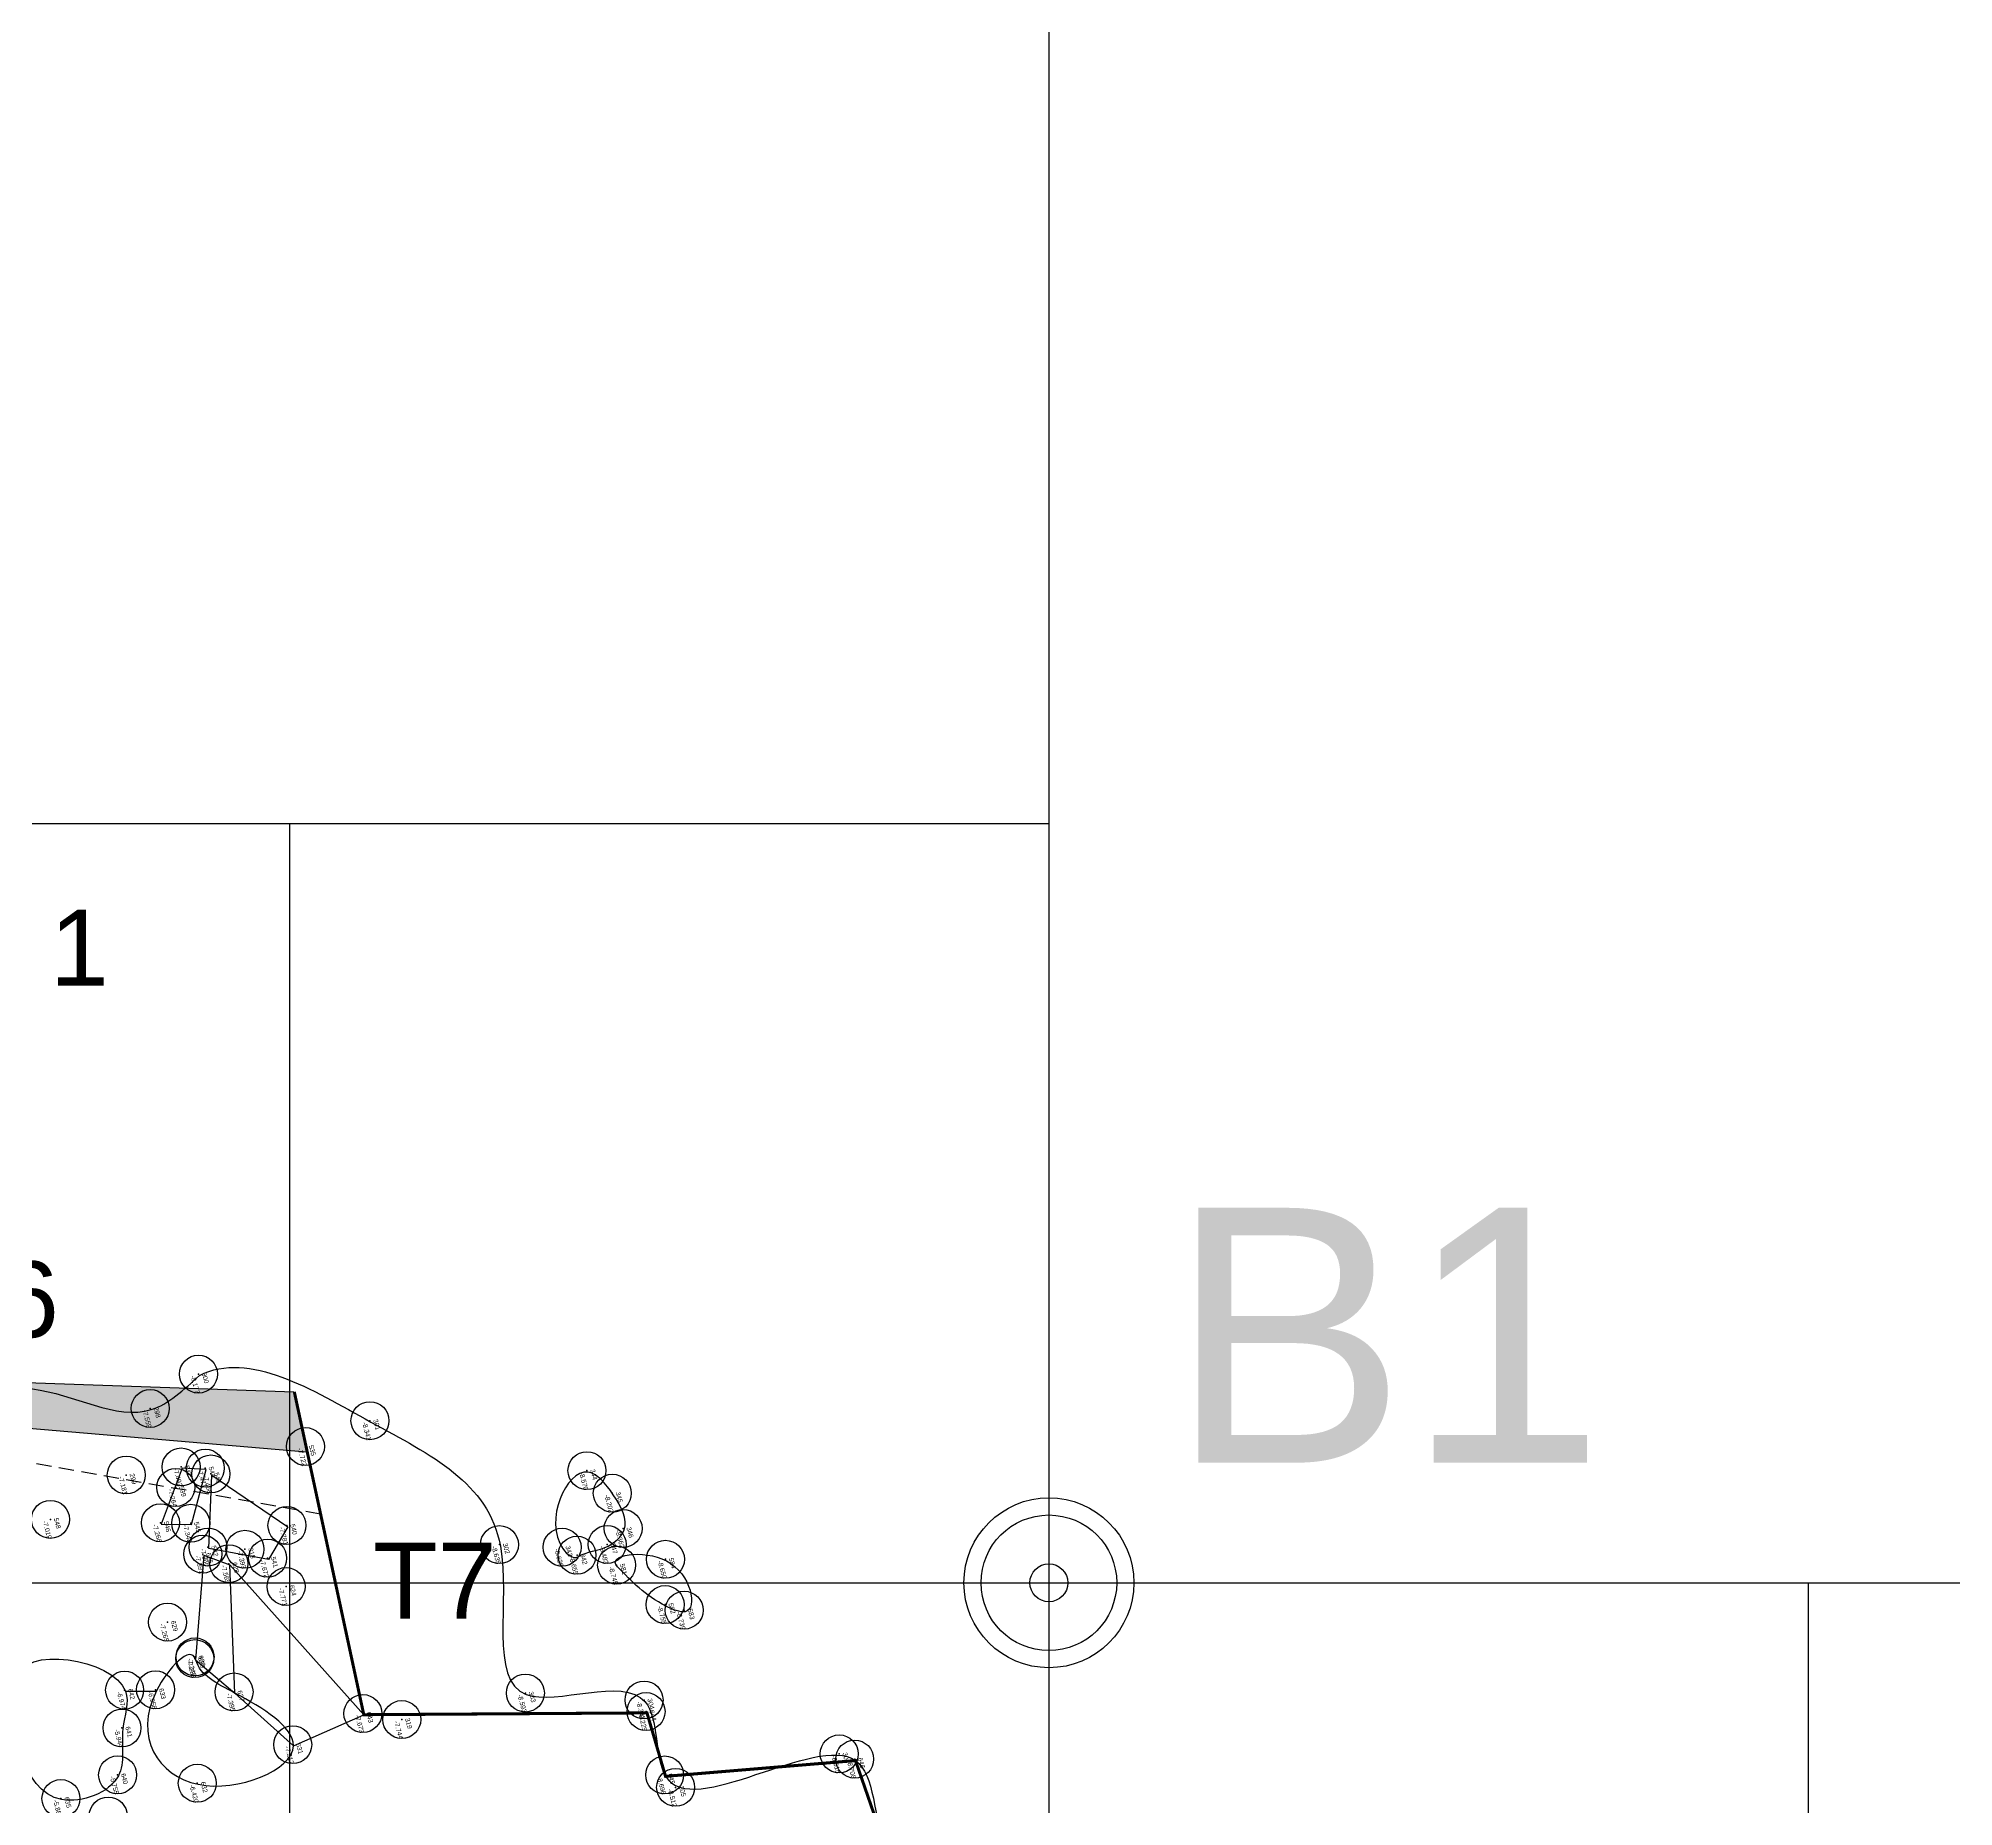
# Model space of a CAD drawing. Header units: millimetres. Extents: x 979 to 714242, y 976 to 4055134.
# Drawn here: x 714125.66 to 714150.89, y 4054859.89 to 4054883.18 of the extents above; entities that cross this region are included whole.
import ezdxf

# ---------------------------------------------------------------- set-up
doc = ezdxf.new("R2010")
doc.units = ezdxf.units.MM
doc.header["$LTSCALE"] = 0.5
doc.header["$MEASUREMENT"] = 0
doc.header["$PDMODE"] = 32
doc.header["$PDSIZE"] = 0.5
doc.linetypes.add('DASHED', pattern=[0.75, 0.5, -0.25])
for name, color, linetype in [('__L_11', 1, 'Continuous'), ('__toixeia_pyrg', 5, 'Continuous'), ('AKTOGRAMMI', 255, 'Continuous'), ('apolaxevmenoi_11', 255, 'Continuous'), ('AREA_KYK', 4, 'Continuous'), ('AREA_NOTES', 4, 'Continuous'), ('AREA_SHM', 4, 'Continuous'), ('AREA_TXT', 4, 'Continuous'), ('grammes_12', 3, 'Continuous'), ('hatch_proistorikon', 1, 'Continuous'), ('kanabos', 7, 'Continuous'), ('kanabos_10_10', 254, 'Continuous'), ('onoma_kataskevon', 1, 'Continuous'), ('POINTS_KANABBOS_50_50', 7, 'Continuous'), ('TAX-DESC', 45, 'Continuous'), ('TAX-H', 192, 'Continuous'), ('TAX-KOD', 7, 'Continuous'), ('TAX-SHM', 7, 'Continuous')]:
    doc.layers.add(name, color=color, linetype=linetype)
doc.layers.add('ANASKAFES', color=43, linetype='Continuous', transparency=0.6)
doc.styles.add('gr-sdtopo1', font='gr-sdtopo1.shx', dxfattribs={"bigfont": 'BigFgrsdto1.shx'})
doc.styles.get("Standard").update_dxf_attribs({"font": 'arial.ttf'})
doc.styles.add('zzARIALzz', font='arial.ttf')

# ---------------------------------------------------------------- blocks, each defined once
blk = doc.blocks.new('kanabos')
at = {"layer": 'kanabos'}
for p, q in [((714138.096, 4054912.798), (714138.096, 4054712.797999999)), ((713988.0959999999, 4054862.798), (714188.096, 4054862.798))]:
    blk.add_line(p, q, dxfattribs=at)
blk = doc.blocks.new('kanabos 10_10')
at = {"layer": 'kanabos_10_10'}
for p, q in [((714253.2585729598, 4054872.869), (714303.2585729593, 4054872.868999999)), ((714293.2585729598, 4054872.869), (714293.2585729593, 4054802.869)), ((714303.2585729598, 4054872.869), (714303.2585729593, 4054802.869)), ((714253.2585729603, 4054862.869), (714313.2585729589, 4054862.868999999)), ((714313.2585729593, 4054862.868999999), (714313.2585729593, 4054822.868999999))]:
    blk.add_line(p, q, dxfattribs=at)
blk = doc.blocks.new('blk_SHMEIO_3-Lay')
at = {"layer": 'TAX-SHM'}
blk.add_point((0, 0), dxfattribs=at)
at = {"layer": 'TAX-DESC', "style": 'gr-sdtopo1'}
blk.add_attdef('DESC', (1.115307688236918, -0.3373385483951488), '', height=0.5, dxfattribs=at)
at = {"layer": 'TAX-H', "style": 'gr-sdtopo1'}
blk.add_attdef('H', (0, -1.7), '', height=1, dxfattribs=at)
at = {"layer": 'TAX-KOD', "style": 'gr-sdtopo1'}
blk.add_attdef('KOD', (0, 0.7000000000000002), '', height=1, dxfattribs=at)
blk = doc.blocks.new('blk_KOR-IDIOKT_4-Lay')
at = {"layer": 'AREA_KYK', "linetype": 'ByBlock', "lineweight": -2}
blk.add_circle((0, 0), 1, dxfattribs=at)
at = {"layer": 'AREA_SHM'}
blk.add_point((0, 0), dxfattribs=at)
at = {"layer": 'AREA_NOTES', "style": 'zzARIALzz'}
blk.add_attdef('KTT', (1.414213562373095, -3.414213562373095), '', height=1.5, dxfattribs=at)
at = {"layer": 'AREA_TXT', "style": 'zzARIALzz'}
blk.add_attdef('AA', (1.414213562373095, 1.414213562373095), '', height=3, dxfattribs=at)

msp = doc.modelspace()

# ---------------------------------------------------------------- hatches: boundary and pattern name
at = {"layer": 'hatch_proistorikon'}
h = msp.add_hatch(color=1, dxfattribs=at)
h.dxf.hatch_style = 1
edge = h.paths.add_edge_path()
edge.add_spline(control_points=[(714127.6012047603, 4054865.401123084), (714127.4571317177, 4054865.275330791), (714126.8801712561, 4054864.851814321), (714125.731211226, 4054865.576831267), (714124.6390378777, 4054865.292600187), (714124.113186653, 4054865.462612364), (714123.9470868799, 4054865.529725964)], knot_values=[0.3614830652814298, 0.3614830652814298, 0.3614830652814298, 0.3614830652814298, 0.9066121389797548, 2.49443115170901, 3.629777306157055, 4.160319810176651, 4.160319810176651, 4.160319810176651, 4.160319810176651], degree=3, periodic=0)
edge.add_line((714123.947086878, 4054865.529725965), (714122.925896839, 4054865.565665687))
edge.add_line((714122.925896839, 4054865.565665687), (714120.502077691, 4054865.650969482))
edge.add_line((714120.502077691, 4054865.650969482), (714120.6182984425, 4054865.294714326))
edge.add_line((714120.6182984425, 4054865.294714326), (714129.2054383738, 4054864.560000163))
edge.add_line((714129.2054383738, 4054864.560000163), (714129.035300134, 4054865.350651587))
edge.add_line((714129.035300134, 4054865.350651587), (714127.6012047596, 4054865.401123084))
edge = h.paths.add_edge_path(flags=16)
edge.add_spline(control_points=[(714123.9470868799, 4054865.529725964), (714124.113186653, 4054865.462612364), (714124.6390378777, 4054865.292600187), (714125.731211226, 4054865.576831267), (714126.8801712561, 4054864.851814321), (714127.4571317177, 4054865.275330791), (714127.6012047603, 4054865.401123084)], knot_values=[0.3614830652814297, 0.3614830652814297, 0.3614830652814297, 0.3614830652814297, 0.8920255693010255, 2.02737172374907, 3.615190736478326, 4.160319810176651, 4.160319810176651, 4.160319810176651, 4.160319810176651], degree=3, periodic=0)
edge.add_line((714127.6012047596, 4054865.401123084), (714123.947086878, 4054865.529725965))

# ---------------------------------------------------------------- linework, layer by layer
at = {"layer": '__L_11', "ltscale": 0.5}
for p, q in [((714122.925896839, 4054865.565665687), (714129.035300134, 4054865.350651587)), ((714127.9099310066, 4054863.290754608), (714127.9480380738, 4054864.25367353)), ((714127.9480380738, 4054864.25367353), (714128.9485565104, 4054863.57548266)), ((714128.9485565104, 4054863.57548266), (714128.6956096605, 4054863.143035101)), ((714127.842734237, 4054863.200901427), (714127.7357214536, 4054861.824132288)), ((714127.842734237, 4054863.200901427), (714128.186457711, 4054863.074149017)), ((714128.6956096605, 4054863.143035101), (714127.9099310066, 4054863.290754608)), ((714128.2527618199, 4054861.384999893), (714128.186457711, 4054863.074149017)), ((714128.186457711, 4054863.074149017), (714129.950140707, 4054861.099285151)), ((714127.7357214536, 4054861.824132288), (714128.2527618199, 4054861.384999893)), ((714126.8108134102, 4054861.4101551), (714127.2198124311, 4054861.409260161)), ((714128.2527618199, 4054861.384999893), (714129.0242436066, 4054860.690310141)), ((714129.0242436066, 4054860.690310141), (714129.950140707, 4054861.099285151))]:
    msp.add_line(p, q, dxfattribs=at)
at = {"layer": '__L_11', "linetype": 'DASHED', "ltscale": 0.8}
msp.add_line((714129.3817621359, 4054863.740603924), (714120.6182984425, 4054865.294714326), dxfattribs=at)
at = {"layer": '__L_11', "ltscale": 0.5, "const_width": 0.04}
msp.add_lwpolyline([(714140.8624628512, 4054855.750394947), (714140.2658865864, 4054855.944700789), (714136.897857243, 4054859.134078055), (714136.426834212, 4054860.495111965), (714133.9243741336, 4054860.287587135), (714133.6802017972, 4054861.123123412), (714129.950140707, 4054861.099285151), (714129.035300134, 4054865.350651587)], dxfattribs=at)
at = {"layer": '__L_11', "ltscale": 0.5}
msp.add_lwpolyline([(714127.2826305183, 4054863.61112798), (714127.6826164321, 4054863.604252749), (714127.8742067358, 4054864.330835267), (714127.5562403188, 4054864.346531051), (714127.2826305183, 4054863.61112798)], dxfattribs=at)
at = {"layer": 'AKTOGRAMMI', "ltscale": 0.5}
msp.add_open_spline([(714127.7849158357, 4054865.569033607), (714127.7849158372, 4054865.569033608), (714128.4460384568, 4054865.89863963), (714130.0827022278, 4054864.868671566), (714132.2269359975, 4054863.868149609), (714131.3634124581, 4054860.720367064), (714133.938750002, 4054861.863965417), (714133.6221806953, 4054859.228609992), (714136.7136105687, 4054861.438948417), (714136.6591446616, 4054859.396232502), (714137.4619266342, 4054858.191482173), (714139.2518784128, 4054858.809410862), (714140.6507863576, 4054856.902811547), (714139.0095179152, 4054855.813159129), (714140.3532565582, 4054856.044351621), (714140.9272078363, 4054855.704281874), (714141.5176518449, 4054855.497931472), (714142.0352066049, 4054855.335362271), (714142.3727649846, 4054854.931112363), (714142.2363795235, 4054854.448612283), (714143.3115713227, 4054853.23915491), (714144.9350108536, 4054853.93426721), (714146.6029393257, 4054853.988029712), (714146.7259919177, 4054853.476505779), (714146.8265866033, 4054853.058338323)], degree=3, knots=[7.228981817176482, 7.228981817176482, 7.228981817176482, 7.228981817176482, 7.228981822672592, 9.569857727396277, 11.93154801166591, 13.91559740598503, 15.48212764836243, 16.5045272764643, 19.01557745503903, 20.25963050845811, 21.05874564401941, 23.08679421342211, 24.86744718373758, 25.72914086507919, 26.55288475741686, 27.30550684033464, 27.96141003433402, 28.36979465714032, 28.95104331299566, 29.29407975409594, 29.75312441416105, 33.27902543394754, 33.51113101321663, 34.55079105364865, 34.55079105364865, 34.55079105364865, 34.55079105364865], dxfattribs=at)
at = {"layer": 'AKTOGRAMMI'}
for points, start_tangent, end_tangent in [([(714132.7687005632, 4054863.180122804), (714132.5729329726, 4054863.28655142), (714132.9011399986, 4054864.29483568), (714133.2354893269, 4054863.997103373), (714133.3784715094, 4054863.531789397), (714133.1680103203, 4054863.321249407), (714132.7687005632, 4054863.180122804)], (-0.8638081964643997, -0.503820801199118), (-0.8638081964643997, -0.503820801199118)), ([(714133.2904148588, 4054863.04898092), (714133.9302798816, 4054862.529579579), (714134.1821195461, 4054862.456028349), (714133.9355839877, 4054863.1255694), (714133.2904148588, 4054863.04898092)], (0.6911682910654499, -0.7226938448787741), (0.6911682910654499, -0.7226938448787741))]:
    msp.add_spline(points, degree=3, dxfattribs=dict(at, start_tangent=start_tangent, end_tangent=end_tangent))
at = {"layer": 'apolaxevmenoi_11', "color": 7, "ltscale": 0.5}
for points, start_tangent, end_tangent in [([(714125.3741319387, 4054861.557299075), (714125.9716864093, 4054859.981987786), (714126.7183716911, 4054860.294354702), (714126.7767216207, 4054860.911228503), (714126.8108134102, 4054861.4101551), (714125.3741319387, 4054861.557299075)], (-0.1339207000867509, -0.9909920514758304), (-0.1339207000867509, -0.9909920514758304)), ([(714127.7357214536, 4054861.824132288), (714128.2527618199, 4054861.384999893), (714129.0242436066, 4054860.690310141), (714127.7671306755, 4054860.183059632), (714127.2198233717, 4054861.41426015), (714127.7357214536, 4054861.824132288)], (0.28518375490246, -0.9584728613475364), (0.28518375490246, -0.9584728613475364))]:
    msp.add_spline(points, degree=3, dxfattribs=dict(at, start_tangent=start_tangent, end_tangent=end_tangent))
at = {"layer": 'grammes_12', "color": 1}
msp.add_line((714120.6182984425, 4054865.294714326), (714129.193829378, 4054864.560993426), dxfattribs=at)
at = {"layer": 'grammes_12'}
msp.add_open_spline([(714123.6088448192, 4054865.678950099), (714123.8865462866, 4054865.551251773), (714124.5176987132, 4054865.26102245), (714125.731211226, 4054865.576831267), (714126.9621750885, 4054864.800068249), (714127.5812602893, 4054865.378689248), (714127.7849158398, 4054865.569033611)], degree=3, knots=[0, 0, 0, 0, 0.8920255693010255, 2.02737172374907, 3.615190736478326, 4.393585237954674, 4.393585237954674, 4.393585237954674, 4.393585237954674], dxfattribs=at)
at = {"layer": 'POINTS_KANABBOS_50_50'}
msp.add_circle((714138.9738448194, 4054862.836950099), 0.8930786220053535, dxfattribs=at)

# ---------------------------------------------------------------- block references
at = {"layer": '__toixeia_pyrg', "color": 2}
msp.add_blockref('kanabos 10_10', (-164.2847281411523, -0.03204990131780505), dxfattribs=at)
at = {"layer": 'AREA_SHM', "xscale": 1.119008732385416, "yscale": 1.119008732385416, "zscale": 1.119008732385416}
msp.add_blockref('blk_KOR-IDIOKT_4-Lay', (714138.9738448192, 4054862.836950098), dxfattribs=at).add_auto_attribs({'AA': 'B1'})
at = {"layer": 'kanabos'}
msp.add_blockref('kanabos', (0.8778448193334043, 0.03895009867846966), dxfattribs=at)
at = {"layer": 'TAX-SHM', "xscale": 0.062475, "yscale": 0.062475, "zscale": 0.062475, "rotation": 284.5704941548227}
for p, values in [((714127.772177821, 4054865.585398705), {'KOD': '300', 'H': '-8.177'}), ((714127.1375278695, 4054865.133195831), {'KOD': '298', 'H': '-7.559'}), ((714130.0311518456, 4054864.97196219), {'KOD': '301', 'H': '-8.341'}), ((714129.1815364021, 4054864.631266434), {'KOD': '535', 'H': '-7.722'}), ((714126.8219027175, 4054864.256601419), {'KOD': '299', 'H': '-7.181'}), ((714127.5444278307, 4054864.362782681), {'KOD': '547', 'H': '-7.492'}), ((714127.862550085, 4054864.347315568), {'KOD': '544', 'H': '-7.471'}), ((714127.9362738058, 4054864.270388246), {'KOD': '543', 'H': '-7.468'}), ((714132.8896309463, 4054864.313908826), {'KOD': '344', 'H': '-8.570'}), ((714127.4741850658, 4054864.092416348), {'KOD': '539', 'H': '-7.264'}), ((714133.223239386, 4054864.016262376), {'KOD': '345', 'H': '-8.202'}), ((714125.8227235242, 4054863.672449948), {'KOD': '548', 'H': '-7.019'}), ((714127.2716283267, 4054863.627506929), {'KOD': '546', 'H': '-7.266'}), ((714127.671164379, 4054863.620802999), {'KOD': '545', 'H': '-7.348'}), ((714128.9380034977, 4054863.592595781), {'KOD': '540', 'H': '-7.781'}), ((714133.3665437656, 4054863.552395095), {'KOD': '346', 'H': '-8.362'}), ((714127.8294543945, 4054863.214558897), {'KOD': '625', 'H': '-7.391'}), ((714127.8981952099, 4054863.307852522), {'KOD': '542', 'H': '-7.366'}), ((714128.3852596544, 4054863.278437789), {'KOD': '318', 'H': '-7.393'}), ((714128.6834768322, 4054863.16067313), {'KOD': '541', 'H': '-7.672'}), ((714131.7366781193, 4054863.339521952), {'KOD': '302', 'H': '-8.635'}), ((714132.5628672568, 4054863.305265434), {'KOD': '343', 'H': '-8.626'}), ((714132.7586122071, 4054863.200127837), {'KOD': '342', 'H': '-8.655'}), ((714133.1557963993, 4054863.341597687), {'KOD': '347', 'H': '-8.483'}), ((714128.1733522234, 4054863.088003442), {'KOD': '628', 'H': '-7.565'}), ((714133.280337458, 4054863.069166916), {'KOD': '581', 'H': '-8.745'}), ((714133.9235766754, 4054863.146473505), {'KOD': '584', 'H': '-8.650'}), ((714128.9270729022, 4054862.787968214), {'KOD': '624', 'H': '-7.771'}), ((714133.919434377, 4054862.550256396), {'KOD': '582', 'H': '-8.755'}), ((714134.1711602006, 4054862.476201621), {'KOD': '583', 'H': '-8.739'}), ((714127.3658092436, 4054862.319120918), {'KOD': '629', 'H': '-7.265'}), ((714127.7244142885, 4054861.837857558), {'KOD': '626', 'H': '-7.238'}), ((714127.7278418476, 4054861.860446313), {'KOD': '630', 'H': '-7.247'}), ((714126.8000587714, 4054861.422973384), {'KOD': '642', 'H': '-6.974'}), ((714127.2079769126, 4054861.427747284), {'KOD': '633', 'H': '-6.958'}), ((714128.2414933341, 4054861.398819678), {'KOD': '627', 'H': '-7.395'}), ((714132.0784634622, 4054861.384633777), {'KOD': '303', 'H': '-8.593'}), ((714133.6418005624, 4054861.29297621), {'KOD': '304', 'H': '-8.342'}), ((714133.6679605884, 4054861.140658604), {'KOD': '644', 'H': '-8.229'}), ((714126.7654170385, 4054860.924217982), {'KOD': '641', 'H': '-5.944'}), ((714129.9385709977, 4054861.114614813), {'KOD': '643', 'H': '-7.673'}), ((714130.4508343413, 4054861.035955635), {'KOD': '319', 'H': '-7.744'}), ((714129.0139254644, 4054860.704821404), {'KOD': '631', 'H': '-7.212'}), ((714136.2121361573, 4054860.582756574), {'KOD': '306', 'H': '-8.615'}), ((714136.415780955, 4054860.514802205), {'KOD': '646', 'H': '-8.708'}), ((714126.7078689225, 4054860.306886456), {'KOD': '640', 'H': '-5.755'}), ((714127.7574265404, 4054860.196370369), {'KOD': '632', 'H': '-6.420'}), ((714133.9129589899, 4054860.30543122), {'KOD': '645', 'H': '-8.698'}), ((714134.0575798061, 4054860.14257601), {'KOD': '305', 'H': '-8.512'}), ((714125.961309094, 4054859.995044472), {'KOD': '635', 'H': '-5.889'}), ((714126.5843782402, 4054859.764371892), {'KOD': '636', 'H': '-5.885'})]:
    msp.add_blockref('blk_SHMEIO_3-Lay', p, dxfattribs=at).add_auto_attribs(values)

# ---------------------------------------------------------------- texts
at = {"layer": 'ANASKAFES', "color": 250, "insert": (714121.3158282021, 4054871.701745429), "char_height": 1, "attachment_point": 1}
msp.add_mtext_dynamic_manual_height_columns('{\\C250;ΤΟΜΗ 1}', width=7.292994190007448, gutter_width=1, heights=[0], dxfattribs=at)
at = {"layer": 'onoma_kataskevon', "char_height": 1, "attachment_point": 1}
for s, insert in [('Π6', (714124.1484582139, 4054867.071698064)), ('T7', (714130.0692623083, 4054863.36579729))]:
    msp.add_mtext_dynamic_manual_height_columns(s, width=1.453431245987304, gutter_width=1, heights=[0], dxfattribs=dict(at, insert=insert))

doc.saveas('drawing.dxf')
